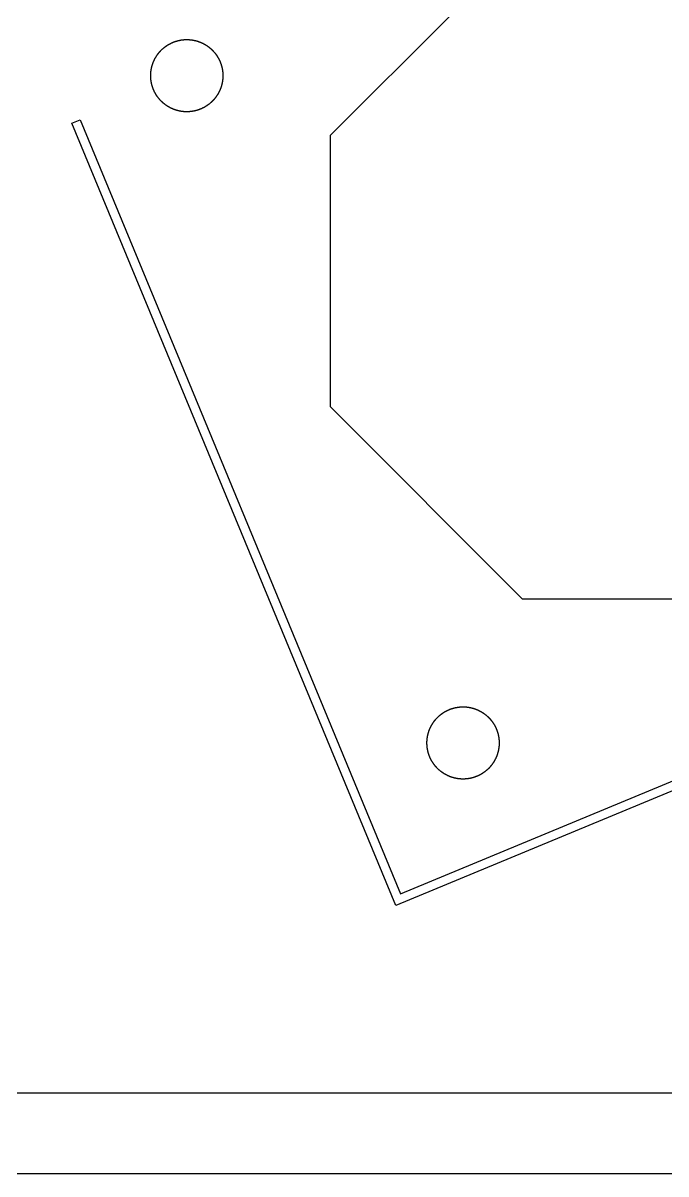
# Model space of a CAD drawing. Extents: x -13500 to 13500, y -13500 to 13500.
# Drawn here: x 0 to 3563, y -13500 to -7126 of the extents above; entities that cross this region are included whole.
import ezdxf

# ---------------------------------------------------------------- set-up
doc = ezdxf.new("R2010")
doc.units = 13
doc.header["$MEASUREMENT"] = 0
doc.layers.add('L0D0', color=1, linetype='Continuous')

msp = doc.modelspace()

# ---------------------------------------------------------------- linework, layer by layer
at = {"layer": 'L0D0'}
for points in [[(-13500, -13500), (-13500, -13050), (-13050, -13050), (13050, -13050), (13050, 13050), (-13050, 13050), (-13050, -13050), (-13500, -13050), (-13500, 13500), (13500, 13500), (13500, -13500)], [(2065.412, -12013.04), (271.009, -7680.969), (317.203, -7661.835), (2092.471, -11947.712), (6968.708, -9927.909), (5193.439, -5642.031), (5239.633, -5622.897), (7034.036, -9954.968)], [(907.883, -7617.3), (906.6, -7617.297), (905.318, -7617.287), (904.036, -7617.269), (902.754, -7617.242), (901.472, -7617.207), (900.191, -7617.164), (898.909, -7617.113), (897.628, -7617.053), (896.348, -7616.985), (895.068, -7616.909), (893.788, -7616.825), (892.509, -7616.733), (891.231, -7616.632), (889.954, -7616.523), (888.677, -7616.406), (887.4, -7616.281), (886.125, -7616.148), (884.851, -7616.006), (883.577, -7615.856), (882.305, -7615.699), (881.033, -7615.533), (879.763, -7615.358), (878.493, -7615.176), (877.225, -7614.986), (875.959, -7614.787), (874.693, -7614.58), (873.429, -7614.366), (872.166, -7614.143), (870.905, -7613.912), (869.645, -7613.673), (868.387, -7613.426), (867.13, -7613.17), (865.875, -7612.907), (864.622, -7612.636), (863.37, -7612.356), (862.121, -7612.069), (860.873, -7611.774), (859.627, -7611.47), (858.383, -7611.159), (857.141, -7610.84), (855.901, -7610.513), (854.664, -7610.177), (853.428, -7609.834), (852.195, -7609.483), (850.964, -7609.124), (849.735, -7608.758), (848.509, -7608.383), (847.285, -7608), (846.064, -7607.61), (844.845, -7607.212), (843.628, -7606.806), (842.415, -7606.392), (841.204, -7605.97), (839.995, -7605.541), (838.79, -7605.104), (837.587, -7604.659), (836.388, -7604.207), (835.191, -7603.747), (833.997, -7603.279), (832.806, -7602.803), (831.618, -7602.32), (830.433, -7601.829), (829.252, -7601.331), (828.074, -7600.825), (826.899, -7600.312), (825.727, -7599.791), (824.559, -7599.263), (823.394, -7598.727), (822.232, -7598.183), (821.074, -7597.632), (819.92, -7597.074), (818.769, -7596.509), (817.622, -7595.936), (816.478, -7595.355), (815.339, -7594.768), (814.203, -7594.173), (813.071, -7593.571), (811.943, -7592.961), (810.818, -7592.344), (809.698, -7591.721), (808.582, -7591.09), (807.47, -7590.451), (806.361, -7589.806), (805.258, -7589.154), (804.158, -7588.494), (803.062, -7587.828), (801.971, -7587.154), (800.884, -7586.474), (799.802, -7585.786), (798.724, -7585.092), (797.65, -7584.391), (796.581, -7583.683), (795.517, -7582.968), (794.457, -7582.246), (793.402, -7581.517), (792.351, -7580.782), (791.306, -7580.04), (790.265, -7579.291), (789.228, -7578.536), (788.197, -7577.774), (787.171, -7577.005), (786.149, -7576.23), (785.133, -7575.449), (784.121, -7574.66), (783.115, -7573.866), (782.114, -7573.065), (781.118, -7572.257), (780.127, -7571.443), (779.141, -7570.623), (778.161, -7569.797), (777.186, -7568.964), (776.216, -7568.125), (775.252, -7567.28), (774.293, -7566.428), (773.339, -7565.571), (772.392, -7564.707), (771.449, -7563.837), (770.513, -7562.962), (769.581, -7562.08), (768.656, -7561.193), (767.736, -7560.299), (766.822, -7559.4), (765.914, -7558.494), (765.012, -7557.583), (764.115, -7556.666), (763.225, -7555.744), (762.34, -7554.816), (761.461, -7553.882), (760.589, -7552.942), (759.722, -7551.997), (758.862, -7551.046), (758.007, -7550.09), (757.159, -7549.129), (756.317, -7548.162), (755.481, -7547.189), (754.651, -7546.212), (753.828, -7545.229), (753.011, -7544.24), (752.2, -7543.247), (751.396, -7542.248), (750.598, -7541.244), (749.807, -7540.236), (749.022, -7539.222), (748.243, -7538.203), (747.471, -7537.179), (746.706, -7536.15), (745.947, -7535.116), (745.195, -7534.077), (744.45, -7533.034), (743.711, -7531.986), (742.979, -7530.933), (742.254, -7529.876), (741.536, -7528.813), (740.824, -7527.747), (740.12, -7526.675), (739.422, -7525.6), (738.731, -7524.519), (738.047, -7523.435), (737.37, -7522.346), (736.7, -7521.252), (736.037, -7520.155), (735.381, -7519.053), (734.732, -7517.947), (734.09, -7516.837), (733.456, -7515.723), (732.828, -7514.604), (732.208, -7513.482), (731.595, -7512.356), (730.989, -7511.226), (730.391, -7510.092), (729.799, -7508.954), (729.215, -7507.812), (728.639, -7506.667), (728.07, -7505.518), (727.508, -7504.365), (726.953, -7503.209), (726.406, -7502.049), (725.866, -7500.886), (725.334, -7499.72), (724.81, -7498.549), (724.292, -7497.376), (723.783, -7496.199), (723.281, -7495.02), (722.786, -7493.836), (722.299, -7492.65), (721.82, -7491.461), (721.348, -7490.269), (720.884, -7489.073), (720.428, -7487.875), (719.979, -7486.674), (719.538, -7485.469), (719.105, -7484.263), (718.68, -7483.053), (718.262, -7481.841), (717.852, -7480.626), (717.45, -7479.408), (717.056, -7478.188), (716.669, -7476.965), (716.291, -7475.74), (715.92, -7474.513), (715.557, -7473.283), (715.202, -7472.051), (714.855, -7470.816), (714.516, -7469.58), (714.185, -7468.341), (713.861, -7467.1), (713.546, -7465.857), (713.239, -7464.612), (712.939, -7463.365), (712.648, -7462.116), (712.365, -7460.866), (712.089, -7459.613), (711.822, -7458.359), (711.563, -7457.104), (711.312, -7455.846), (711.069, -7454.587), (710.834, -7453.327), (710.607, -7452.065), (710.388, -7450.801), (710.177, -7449.536), (709.975, -7448.27), (709.78, -7447.003), (709.594, -7445.734), (709.415, -7444.464), (709.245, -7443.193), (709.083, -7441.921), (708.93, -7440.648), (708.784, -7439.374), (708.647, -7438.099), (708.517, -7436.823), (708.396, -7435.547), (708.283, -7434.27), (708.179, -7432.992), (708.082, -7431.713), (707.994, -7430.434), (707.914, -7429.154), (707.842, -7427.874), (707.778, -7426.593), (707.723, -7425.312), (707.675, -7424.031), (707.636, -7422.749), (707.605, -7421.467), (707.583, -7420.185), (707.568, -7418.903), (707.562, -7417.62), (707.564, -7416.338), (707.575, -7415.056), (707.593, -7413.774), (707.62, -7412.492), (707.655, -7411.21), (707.698, -7409.928), (707.749, -7408.647), (707.809, -7407.366), (707.877, -7406.086), (707.953, -7404.806), (708.037, -7403.526), (708.129, -7402.247), (708.23, -7400.969), (708.339, -7399.691), (708.456, -7398.414), (708.581, -7397.138), (708.714, -7395.863), (708.856, -7394.588), (709.005, -7393.315), (709.163, -7392.042), (709.329, -7390.771), (709.504, -7389.5), (709.686, -7388.231), (709.876, -7386.963), (710.075, -7385.696), (710.281, -7384.431), (710.496, -7383.167), (710.719, -7381.904), (710.95, -7380.643), (711.189, -7379.383), (711.436, -7378.125), (711.692, -7376.868), (711.955, -7375.613), (712.226, -7374.36), (712.505, -7373.108), (712.793, -7371.859), (713.088, -7370.611), (713.391, -7369.365), (713.703, -7368.121), (714.022, -7366.879), (714.349, -7365.639), (714.684, -7364.402), (715.028, -7363.166), (715.379, -7361.933), (715.738, -7360.702), (716.104, -7359.473), (716.479, -7358.247), (716.862, -7357.023), (717.252, -7355.801), (717.65, -7354.582), (718.056, -7353.366), (718.47, -7352.152), (718.892, -7350.941), (719.321, -7349.733), (719.758, -7348.528), (720.203, -7347.325), (720.655, -7346.125), (721.115, -7344.928), (721.583, -7343.735), (722.059, -7342.544), (722.542, -7341.356), (723.032, -7340.171), (723.531, -7338.99), (724.037, -7337.811), (724.55, -7336.636), (725.071, -7335.465), (725.599, -7334.296), (726.135, -7333.131), (726.679, -7331.97), (727.229, -7330.812), (727.788, -7329.658), (728.353, -7328.507), (728.926, -7327.36), (729.507, -7326.216), (730.094, -7325.076), (730.689, -7323.941), (731.291, -7322.808), (731.901, -7321.68), (732.517, -7320.556), (733.141, -7319.436), (733.772, -7318.319), (734.41, -7317.207), (735.056, -7316.099), (735.708, -7314.995), (736.368, -7313.896), (737.034, -7312.8), (737.708, -7311.709), (738.388, -7310.622), (739.075, -7309.54), (739.77, -7308.462), (740.471, -7307.388), (741.179, -7306.319), (741.894, -7305.255), (742.616, -7304.195), (743.344, -7303.14), (744.08, -7302.089), (744.822, -7301.043), (745.57, -7300.002), (746.326, -7298.966), (747.088, -7297.935), (747.856, -7296.908), (748.632, -7295.887), (749.413, -7294.87), (750.201, -7293.859), (750.996, -7292.853), (751.797, -7291.851), (752.605, -7290.855), (753.419, -7289.864), (754.239, -7288.879), (755.065, -7287.898), (755.898, -7286.923), (756.737, -7285.954), (757.582, -7284.989), (758.434, -7284.03), (759.291, -7283.077), (760.155, -7282.129), (761.024, -7281.187), (761.9, -7280.25), (762.782, -7279.319), (763.669, -7278.394), (764.563, -7277.474), (765.462, -7276.56), (766.368, -7275.652), (767.279, -7274.75), (768.195, -7273.853), (769.118, -7272.963), (770.046, -7272.078), (770.98, -7271.199), (771.92, -7270.327), (772.865, -7269.46), (773.815, -7268.599), (774.772, -7267.745), (775.733, -7266.897), (776.7, -7266.055), (777.672, -7265.219), (778.65, -7264.389), (779.633, -7263.566), (780.621, -7262.749), (781.615, -7261.938), (782.614, -7261.134), (783.617, -7260.336), (784.626, -7259.544), (785.64, -7258.759), (786.659, -7257.981), (787.683, -7257.209), (788.712, -7256.444), (789.746, -7255.685), (790.784, -7254.933), (791.828, -7254.188), (792.876, -7253.449), (793.929, -7252.717), (794.986, -7251.992), (796.049, -7251.274), (797.115, -7250.562), (798.187, -7249.857), (799.262, -7249.159), (800.343, -7248.469), (801.427, -7247.785), (802.516, -7247.108), (803.61, -7246.438), (804.707, -7245.775), (805.809, -7245.119), (806.915, -7244.47), (808.025, -7243.828), (809.139, -7243.194), (810.258, -7242.566), (811.38, -7241.946), (812.506, -7241.333), (813.636, -7240.727), (814.77, -7240.128), (815.908, -7239.537), (817.05, -7238.953), (818.195, -7238.377), (819.344, -7237.807), (820.497, -7237.245), (821.653, -7236.691), (822.813, -7236.144), (823.976, -7235.604), (825.142, -7235.072), (826.312, -7234.547), (827.486, -7234.03), (828.662, -7233.52), (829.842, -7233.018), (831.025, -7232.524), (832.212, -7232.037), (833.401, -7231.558), (834.593, -7231.086), (835.789, -7230.622), (836.987, -7230.166), (838.188, -7229.717), (839.392, -7229.276), (840.599, -7228.843), (841.809, -7228.417), (843.021, -7228), (844.236, -7227.59), (845.454, -7227.188), (846.674, -7226.794), (847.897, -7226.407), (849.122, -7226.028), (850.349, -7225.658), (851.579, -7225.295), (852.811, -7224.94), (854.046, -7224.593), (855.282, -7224.254), (856.521, -7223.922), (857.762, -7223.599), (859.005, -7223.284), (860.25, -7222.976), (861.497, -7222.677), (862.745, -7222.386), (863.996, -7222.102), (865.248, -7221.827), (866.502, -7221.56), (867.758, -7221.301), (869.016, -7221.05), (870.275, -7220.806), (871.535, -7220.571), (872.797, -7220.344), (874.061, -7220.126), (875.326, -7219.915), (876.592, -7219.712), (877.859, -7219.518), (879.128, -7219.331), (880.398, -7219.153), (881.669, -7218.983), (882.941, -7218.821), (884.214, -7218.667), (885.488, -7218.522), (886.763, -7218.384), (888.038, -7218.255), (889.315, -7218.134), (890.592, -7218.021), (891.87, -7217.916), (893.149, -7217.82), (894.428, -7217.732), (895.708, -7217.651), (896.988, -7217.58), (898.269, -7217.516), (899.55, -7217.46), (900.831, -7217.413), (902.113, -7217.374), (903.395, -7217.343), (904.677, -7217.321), (905.959, -7217.306), (907.241, -7217.3), (908.524, -7217.302), (909.806, -7217.312), (911.088, -7217.331), (912.37, -7217.358), (913.652, -7217.393), (914.934, -7217.436), (916.215, -7217.487), (917.496, -7217.547), (918.776, -7217.614), (920.056, -7217.69), (921.336, -7217.775), (922.615, -7217.867), (923.893, -7217.968), (925.171, -7218.076), (926.448, -7218.193), (927.724, -7218.319), (928.999, -7218.452), (930.273, -7218.594), (931.547, -7218.743), (932.82, -7218.901), (934.091, -7219.067), (935.361, -7219.241), (936.631, -7219.424), (937.899, -7219.614), (939.166, -7219.813), (940.431, -7220.019), (941.695, -7220.234), (942.958, -7220.457), (944.219, -7220.688), (945.479, -7220.927), (946.737, -7221.174), (947.994, -7221.429), (949.249, -7221.693), (950.502, -7221.964), (951.754, -7222.243), (953.003, -7222.53), (954.251, -7222.826), (955.497, -7223.129), (956.741, -7223.44), (957.983, -7223.76), (959.223, -7224.087), (960.46, -7224.422), (961.696, -7224.765), (962.929, -7225.116), (964.16, -7225.475), (965.389, -7225.842), (966.615, -7226.217), (967.839, -7226.599), (969.061, -7226.99), (970.279, -7227.388), (971.496, -7227.794), (972.709, -7228.208), (973.92, -7228.629), (975.129, -7229.059), (976.334, -7229.496), (977.537, -7229.94), (978.737, -7230.393), (979.933, -7230.853), (981.127, -7231.321), (982.318, -7231.796), (983.506, -7232.279), (984.691, -7232.77), (985.872, -7233.268), (987.05, -7233.774), (988.226, -7234.288), (989.397, -7234.809), (990.566, -7235.337), (991.73, -7235.873), (992.892, -7236.416), (994.05, -7236.967), (995.204, -7237.525), (996.355, -7238.091), (997.502, -7238.664), (998.646, -7239.244), (999.785, -7239.832), (1000.921, -7240.427), (1002.053, -7241.029), (1003.182, -7241.638), (1004.306, -7242.255), (1005.426, -7242.879), (1006.542, -7243.51), (1007.655, -7244.148), (1008.763, -7244.793), (1009.867, -7245.446), (1010.966, -7246.105), (1012.062, -7246.772), (1013.153, -7247.445), (1014.24, -7248.126), (1015.322, -7248.813), (1016.4, -7249.508), (1017.474, -7250.209), (1018.543, -7250.917), (1019.607, -7251.632), (1020.667, -7252.354), (1021.722, -7253.082), (1022.773, -7253.817), (1023.819, -7254.559), (1024.86, -7255.308), (1025.896, -7256.064), (1026.927, -7256.826), (1027.954, -7257.594), (1028.975, -7258.369), (1029.991, -7259.151), (1031.003, -7259.939), (1032.009, -7260.734), (1033.01, -7261.535), (1034.007, -7262.342), (1034.997, -7263.156), (1035.983, -7263.976), (1036.963, -7264.803), (1037.939, -7265.636), (1038.908, -7266.475), (1039.873, -7267.32), (1040.831, -7268.171), (1041.785, -7269.029), (1042.733, -7269.892), (1043.675, -7270.762), (1044.612, -7271.638), (1045.543, -7272.519), (1046.468, -7273.407), (1047.388, -7274.301), (1048.302, -7275.2), (1049.21, -7276.105), (1050.112, -7277.016), (1051.009, -7277.933), (1051.899, -7278.856), (1052.784, -7279.784), (1053.663, -7280.718), (1054.535, -7281.657), (1055.402, -7282.602), (1056.263, -7283.553), (1057.117, -7284.509), (1057.965, -7285.471), (1058.807, -7286.438), (1059.643, -7287.41), (1060.473, -7288.388), (1061.296, -7289.371), (1062.113, -7290.359), (1062.924, -7291.353), (1063.728, -7292.351), (1064.526, -7293.355), (1065.318, -7294.364), (1066.103, -7295.378), (1066.881, -7296.397), (1067.653, -7297.421), (1068.418, -7298.45), (1069.177, -7299.484), (1069.929, -7300.522), (1070.674, -7301.566), (1071.413, -7302.614), (1072.145, -7303.667), (1072.87, -7304.724), (1073.588, -7305.786), (1074.3, -7306.853), (1075.005, -7307.924), (1075.702, -7309), (1076.393, -7310.08), (1077.077, -7311.165), (1077.754, -7312.254), (1078.424, -7313.347), (1079.087, -7314.445), (1079.743, -7315.547), (1080.392, -7316.653), (1081.034, -7317.763), (1081.668, -7318.877), (1082.296, -7319.995), (1082.916, -7321.118), (1083.529, -7322.244), (1084.135, -7323.374), (1084.733, -7324.508), (1085.325, -7325.646), (1085.909, -7326.787), (1086.485, -7327.933), (1087.055, -7329.082), (1087.617, -7330.234), (1088.171, -7331.391), (1088.718, -7332.55), (1089.258, -7333.713), (1089.79, -7334.88), (1090.315, -7336.05), (1090.832, -7337.223), (1091.341, -7338.4), (1091.843, -7339.58), (1092.338, -7340.763), (1092.825, -7341.949), (1093.304, -7343.139), (1093.776, -7344.331), (1094.24, -7345.526), (1094.696, -7346.725), (1095.145, -7347.926), (1095.586, -7349.13), (1096.019, -7350.337), (1096.444, -7351.547), (1096.862, -7352.759), (1097.272, -7353.974), (1097.674, -7355.192), (1098.068, -7356.412), (1098.455, -7357.634), (1098.833, -7358.86), (1099.204, -7360.087), (1099.567, -7361.317), (1099.922, -7362.549), (1100.269, -7363.783), (1100.608, -7365.02), (1100.939, -7366.259), (1101.263, -7367.5), (1101.578, -7368.743), (1101.885, -7369.988), (1102.185, -7371.234), (1102.476, -7372.483), (1102.759, -7373.734), (1103.035, -7374.986), (1103.302, -7376.24), (1103.561, -7377.496), (1103.812, -7378.753), (1104.055, -7380.012), (1104.29, -7381.273), (1104.517, -7382.535), (1104.736, -7383.799), (1104.947, -7385.063), (1105.15, -7386.33), (1105.344, -7387.597), (1105.531, -7388.866), (1105.709, -7390.136), (1105.879, -7391.406), (1106.041, -7392.678), (1106.195, -7393.952), (1106.34, -7395.225), (1106.478, -7396.5), (1106.607, -7397.776), (1106.728, -7399.053), (1106.841, -7400.33), (1106.946, -7401.608), (1107.042, -7402.887), (1107.13, -7404.166), (1107.21, -7405.446), (1107.282, -7406.726), (1107.346, -7408.007), (1107.402, -7409.288), (1107.449, -7410.569), (1107.488, -7411.851), (1107.519, -7413.133), (1107.541, -7414.415), (1107.556, -7415.697), (1107.562, -7416.979), (1107.56, -7418.262), (1107.549, -7419.544), (1107.531, -7420.826), (1107.504, -7422.108), (1107.469, -7423.39), (1107.426, -7424.671), (1107.375, -7425.953), (1107.315, -7427.233), (1107.247, -7428.514), (1107.171, -7429.794), (1107.087, -7431.073), (1106.995, -7432.352), (1106.894, -7433.631), (1106.785, -7434.908), (1106.668, -7436.185), (1106.543, -7437.461), (1106.41, -7438.737), (1106.268, -7440.011), (1106.119, -7441.285), (1105.961, -7442.557), (1105.795, -7443.829), (1105.621, -7445.099), (1105.438, -7446.368), (1105.248, -7447.636), (1105.049, -7448.903), (1104.843, -7450.169), (1104.628, -7451.433), (1104.405, -7452.696), (1104.174, -7453.957), (1103.935, -7455.217), (1103.688, -7456.475), (1103.433, -7457.732), (1103.169, -7458.987), (1102.898, -7460.24), (1102.619, -7461.491), (1102.331, -7462.741), (1102.036, -7463.989), (1101.733, -7465.235), (1101.421, -7466.479), (1101.102, -7467.721), (1100.775, -7468.96), (1100.44, -7470.198), (1100.097, -7471.434), (1099.746, -7472.667), (1099.387, -7473.898), (1099.02, -7475.127), (1098.645, -7476.353), (1098.263, -7477.577), (1097.872, -7478.798), (1097.474, -7480.017), (1097.068, -7481.233), (1096.654, -7482.447), (1096.233, -7483.658), (1095.803, -7484.866), (1095.366, -7486.072), (1094.921, -7487.275), (1094.469, -7488.474), (1094.009, -7489.671), (1093.541, -7490.865), (1093.065, -7492.056), (1092.582, -7493.244), (1092.092, -7494.428), (1091.593, -7495.61), (1091.088, -7496.788), (1090.574, -7497.963), (1090.053, -7499.135), (1089.525, -7500.303), (1088.989, -7501.468), (1088.446, -7502.63), (1087.895, -7503.788), (1087.336, -7504.942), (1086.771, -7506.093), (1086.198, -7507.24), (1085.618, -7508.383), (1085.03, -7509.523), (1084.435, -7510.659), (1083.833, -7511.791), (1083.223, -7512.919), (1082.607, -7514.044), (1081.983, -7515.164), (1081.352, -7516.28), (1080.714, -7517.392), (1080.068, -7518.5), (1079.416, -7519.604), (1078.757, -7520.704), (1078.09, -7521.8), (1077.417, -7522.891), (1076.736, -7523.978), (1076.049, -7525.06), (1075.354, -7526.138), (1074.653, -7527.212), (1073.945, -7528.281), (1073.23, -7529.345), (1072.508, -7530.405), (1071.78, -7531.46), (1071.044, -7532.511), (1070.302, -7533.556), (1069.554, -7534.597), (1068.798, -7535.634), (1068.036, -7536.665), (1067.268, -7537.691), (1066.493, -7538.713), (1065.711, -7539.729), (1064.923, -7540.741), (1064.128, -7541.747), (1063.327, -7542.748), (1062.519, -7543.744), (1061.706, -7544.735), (1060.885, -7545.721), (1060.059, -7546.701), (1059.226, -7547.676), (1058.387, -7548.646), (1057.542, -7549.61), (1056.691, -7550.569), (1055.833, -7551.522), (1054.969, -7552.47), (1054.1, -7553.413), (1053.224, -7554.349), (1052.342, -7555.28), (1051.455, -7556.206), (1050.561, -7557.126), (1049.662, -7558.039), (1048.757, -7558.948), (1047.846, -7559.85), (1046.929, -7560.746), (1046.006, -7561.637), (1045.078, -7562.522), (1044.144, -7563.4), (1043.204, -7564.273), (1042.259, -7565.14), (1041.309, -7566), (1040.353, -7566.855), (1039.391, -7567.703), (1038.424, -7568.545), (1037.452, -7569.381), (1036.474, -7570.211), (1035.491, -7571.034), (1034.503, -7571.851), (1033.509, -7572.662), (1032.511, -7573.466), (1031.507, -7574.264), (1030.498, -7575.055), (1029.484, -7575.84), (1028.465, -7576.619), (1027.441, -7577.391), (1026.412, -7578.156), (1025.378, -7578.915), (1024.34, -7579.667), (1023.296, -7580.412), (1022.248, -7581.151), (1021.195, -7581.883), (1020.138, -7582.608), (1019.076, -7583.326), (1018.009, -7584.038), (1016.938, -7584.742), (1015.862, -7585.44), (1014.782, -7586.131), (1013.697, -7586.815), (1012.608, -7587.492), (1011.515, -7588.162), (1010.417, -7588.825), (1009.315, -7589.481), (1008.209, -7590.13), (1007.099, -7590.771), (1005.985, -7591.406), (1004.866, -7592.033), (1003.744, -7592.654), (1002.618, -7593.267), (1001.488, -7593.873), (1000.354, -7594.471), (999.216, -7595.062), (998.074, -7595.646), (996.929, -7596.223), (995.78, -7596.792), (994.628, -7597.354), (993.471, -7597.909), (992.312, -7598.456), (991.148, -7598.995), (989.982, -7599.528), (988.812, -7600.052), (987.638, -7600.569), (986.462, -7601.079), (985.282, -7601.581), (984.099, -7602.076), (982.913, -7602.563), (981.723, -7603.042), (980.531, -7603.514), (979.335, -7603.978), (978.137, -7604.434), (976.936, -7604.883), (975.732, -7605.323), (974.525, -7605.757), (973.315, -7606.182), (972.103, -7606.6), (970.888, -7607.01), (969.67, -7607.412), (968.45, -7607.806), (967.227, -7608.193), (966.002, -7608.571), (964.775, -7608.942), (963.545, -7609.305), (962.313, -7609.66), (961.078, -7610.007), (959.842, -7610.346), (958.603, -7610.677), (957.362, -7611), (956.119, -7611.316), (954.874, -7611.623), (953.627, -7611.922), (952.379, -7612.214), (951.128, -7612.497), (949.876, -7612.772), (948.622, -7613.04), (947.366, -7613.299), (946.108, -7613.55), (944.849, -7613.793), (943.589, -7614.028), (942.327, -7614.255), (941.063, -7614.474), (939.798, -7614.685), (938.532, -7614.887), (937.265, -7615.082), (935.996, -7615.268), (934.726, -7615.446), (933.455, -7615.617), (932.183, -7615.778), (930.91, -7615.932), (929.636, -7616.078), (928.361, -7616.215), (927.086, -7616.345), (925.809, -7616.466), (924.532, -7616.579), (923.254, -7616.683), (921.975, -7616.78), (920.696, -7616.868), (919.416, -7616.948), (918.136, -7617.02), (916.855, -7617.084), (915.574, -7617.139), (914.293, -7617.187), (913.011, -7617.226), (911.729, -7617.256), (910.447, -7617.279), (909.165, -7617.293)], [(2438.616, -11312.818), (2437.334, -11312.816), (2436.052, -11312.805), (2434.77, -11312.787), (2433.488, -11312.76), (2432.206, -11312.725), (2430.924, -11312.682), (2429.643, -11312.631), (2428.362, -11312.571), (2427.082, -11312.503), (2425.802, -11312.427), (2424.522, -11312.343), (2423.243, -11312.251), (2421.965, -11312.15), (2420.687, -11312.041), (2419.41, -11311.924), (2418.134, -11311.799), (2416.859, -11311.666), (2415.584, -11311.524), (2414.311, -11311.375), (2413.038, -11311.217), (2411.767, -11311.051), (2410.496, -11310.876), (2409.227, -11310.694), (2407.959, -11310.504), (2406.692, -11310.305), (2405.427, -11310.099), (2404.163, -11309.884), (2402.9, -11309.661), (2401.639, -11309.43), (2400.379, -11309.191), (2399.121, -11308.944), (2397.864, -11308.688), (2396.609, -11308.425), (2395.356, -11308.154), (2394.104, -11307.875), (2392.855, -11307.587), (2391.607, -11307.292), (2390.361, -11306.989), (2389.117, -11306.677), (2387.875, -11306.358), (2386.635, -11306.031), (2385.398, -11305.696), (2384.162, -11305.352), (2382.929, -11305.001), (2381.698, -11304.642), (2380.469, -11304.276), (2379.243, -11303.901), (2378.019, -11303.518), (2376.797, -11303.128), (2375.578, -11302.73), (2374.362, -11302.324), (2373.148, -11301.91), (2371.937, -11301.488), (2370.729, -11301.059), (2369.524, -11300.622), (2368.321, -11300.177), (2367.121, -11299.725), (2365.924, -11299.265), (2364.731, -11298.797), (2363.54, -11298.321), (2362.352, -11297.838), (2361.167, -11297.348), (2359.986, -11296.849), (2358.807, -11296.343), (2357.632, -11295.83), (2356.461, -11295.309), (2355.292, -11294.781), (2354.127, -11294.245), (2352.966, -11293.701), (2351.808, -11293.151), (2350.654, -11292.592), (2349.503, -11292.027), (2348.356, -11291.454), (2347.212, -11290.873), (2346.072, -11290.286), (2344.937, -11289.691), (2343.804, -11289.089), (2342.676, -11288.479), (2341.552, -11287.863), (2340.432, -11287.239), (2339.315, -11286.608), (2338.203, -11285.97), (2337.095, -11285.324), (2335.991, -11284.672), (2334.892, -11284.012), (2333.796, -11283.346), (2332.705, -11282.672), (2331.618, -11281.992), (2330.536, -11281.305), (2329.458, -11280.61), (2328.384, -11279.909), (2327.315, -11279.201), (2326.251, -11278.486), (2325.191, -11277.764), (2324.136, -11277.036), (2323.085, -11276.3), (2322.039, -11275.558), (2320.998, -11274.81), (2319.962, -11274.054), (2318.931, -11273.292), (2317.904, -11272.524), (2316.883, -11271.748), (2315.866, -11270.967), (2314.855, -11270.179), (2313.849, -11269.384), (2312.847, -11268.583), (2311.851, -11267.775), (2310.86, -11266.961), (2309.875, -11266.141), (2308.894, -11265.315), (2307.919, -11264.482), (2306.95, -11263.643), (2305.985, -11262.798), (2305.026, -11261.946), (2304.073, -11261.089), (2303.125, -11260.225), (2302.183, -11259.356), (2301.246, -11258.48), (2300.315, -11257.598), (2299.39, -11256.711), (2298.47, -11255.817), (2297.556, -11254.918), (2296.648, -11254.012), (2295.746, -11253.101), (2294.849, -11252.185), (2293.959, -11251.262), (2293.074, -11250.334), (2292.195, -11249.4), (2291.323, -11248.46), (2290.456, -11247.515), (2289.595, -11246.565), (2288.741, -11245.608), (2287.893, -11244.647), (2287.051, -11243.68), (2286.215, -11242.708), (2285.385, -11241.73), (2284.562, -11240.747), (2283.745, -11239.759), (2282.934, -11238.765), (2282.13, -11237.766), (2281.332, -11236.763), (2280.54, -11235.754), (2279.755, -11234.74), (2278.977, -11233.721), (2278.205, -11232.697), (2277.44, -11231.668), (2276.681, -11230.634), (2275.929, -11229.596), (2275.184, -11228.552), (2274.445, -11227.504), (2273.713, -11226.451), (2272.988, -11225.394), (2272.27, -11224.331), (2271.558, -11223.265), (2270.853, -11222.193), (2270.155, -11221.118), (2269.465, -11220.037), (2268.781, -11218.953), (2268.104, -11217.864), (2267.434, -11216.77), (2266.771, -11215.673), (2266.115, -11214.571), (2265.466, -11213.465), (2264.824, -11212.355), (2264.19, -11211.241), (2263.562, -11210.122), (2262.942, -11209), (2262.329, -11207.874), (2261.723, -11206.744), (2261.124, -11205.61), (2260.533, -11204.472), (2259.949, -11203.33), (2259.373, -11202.185), (2258.803, -11201.036), (2258.241, -11199.883), (2257.687, -11198.727), (2257.14, -11197.567), (2256.6, -11196.404), (2256.068, -11195.238), (2255.543, -11194.068), (2255.026, -11192.894), (2254.516, -11191.718), (2254.014, -11190.538), (2253.52, -11189.355), (2253.033, -11188.168), (2252.554, -11186.979), (2252.082, -11185.787), (2251.618, -11184.591), (2251.162, -11183.393), (2250.713, -11182.192), (2250.272, -11180.988), (2249.839, -11179.781), (2249.413, -11178.571), (2248.996, -11177.359), (2248.586, -11176.144), (2248.184, -11174.926), (2247.79, -11173.706), (2247.403, -11172.483), (2247.024, -11171.258), (2246.654, -11170.031), (2246.291, -11168.801), (2245.936, -11167.569), (2245.589, -11166.334), (2245.25, -11165.098), (2244.918, -11163.859), (2244.595, -11162.618), (2244.28, -11161.375), (2243.972, -11160.13), (2243.673, -11158.883), (2243.382, -11157.635), (2243.098, -11156.384), (2242.823, -11155.132), (2242.556, -11153.878), (2242.297, -11152.622), (2242.046, -11151.364), (2241.802, -11150.105), (2241.567, -11148.845), (2241.34, -11147.583), (2241.122, -11146.319), (2240.911, -11145.054), (2240.708, -11143.788), (2240.514, -11142.521), (2240.327, -11141.252), (2240.149, -11139.982), (2239.979, -11138.711), (2239.817, -11137.439), (2239.663, -11136.166), (2239.518, -11134.892), (2239.38, -11133.617), (2239.251, -11132.342), (2239.13, -11131.065), (2239.017, -11129.788), (2238.912, -11128.51), (2238.816, -11127.231), (2238.728, -11125.952), (2238.647, -11124.672), (2238.576, -11123.392), (2238.512, -11122.111), (2238.456, -11120.83), (2238.409, -11119.549), (2238.37, -11118.267), (2238.339, -11116.985), (2238.317, -11115.703), (2238.302, -11114.421), (2238.296, -11113.139), (2238.298, -11111.856), (2238.308, -11110.574), (2238.327, -11109.292), (2238.354, -11108.01), (2238.389, -11106.728), (2238.432, -11105.446), (2238.483, -11104.165), (2238.543, -11102.884), (2238.61, -11101.604), (2238.686, -11100.324), (2238.771, -11099.044), (2238.863, -11097.765), (2238.964, -11096.487), (2239.072, -11095.209), (2239.189, -11093.932), (2239.315, -11092.656), (2239.448, -11091.381), (2239.59, -11090.107), (2239.739, -11088.833), (2239.897, -11087.56), (2240.063, -11086.289), (2240.237, -11085.019), (2240.42, -11083.749), (2240.61, -11082.481), (2240.809, -11081.214), (2241.015, -11079.949), (2241.23, -11078.685), (2241.453, -11077.422), (2241.684, -11076.161), (2241.923, -11074.901), (2242.17, -11073.643), (2242.425, -11072.386), (2242.689, -11071.131), (2242.96, -11069.878), (2243.239, -11068.626), (2243.526, -11067.377), (2243.822, -11066.129), (2244.125, -11064.883), (2244.436, -11063.639), (2244.756, -11062.397), (2245.083, -11061.157), (2245.418, -11059.92), (2245.761, -11058.684), (2246.112, -11057.451), (2246.471, -11056.22), (2246.838, -11054.991), (2247.213, -11053.765), (2247.595, -11052.541), (2247.986, -11051.319), (2248.384, -11050.101), (2248.79, -11048.884), (2249.204, -11047.671), (2249.625, -11046.46), (2250.055, -11045.251), (2250.492, -11044.046), (2250.936, -11042.843), (2251.389, -11041.643), (2251.849, -11040.447), (2252.317, -11039.253), (2252.792, -11038.062), (2253.275, -11036.874), (2253.766, -11035.689), (2254.264, -11034.508), (2254.77, -11033.33), (2255.284, -11032.154), (2255.805, -11030.983), (2256.333, -11029.814), (2256.869, -11028.65), (2257.412, -11027.488), (2257.963, -11026.33), (2258.521, -11025.176), (2259.087, -11024.025), (2259.66, -11022.878), (2260.24, -11021.734), (2260.828, -11020.595), (2261.423, -11019.459), (2262.025, -11018.327), (2262.634, -11017.198), (2263.251, -11016.074), (2263.875, -11014.954), (2264.506, -11013.838), (2265.144, -11012.725), (2265.789, -11011.617), (2266.442, -11010.513), (2267.101, -11009.414), (2267.768, -11008.318), (2268.441, -11007.227), (2269.122, -11006.14), (2269.809, -11005.058), (2270.504, -11003.98), (2271.205, -11002.906), (2271.913, -11001.837), (2272.628, -11000.773), (2273.35, -10999.713), (2274.078, -10998.658), (2274.813, -10997.607), (2275.555, -10996.561), (2276.304, -10995.52), (2277.06, -10994.484), (2277.822, -10993.453), (2278.59, -10992.426), (2279.365, -10991.405), (2280.147, -10990.389), (2280.935, -10989.377), (2281.73, -10988.371), (2282.531, -10987.37), (2283.338, -10986.373), (2284.152, -10985.383), (2284.972, -10984.397), (2285.799, -10983.417), (2286.632, -10982.441), (2287.471, -10981.472), (2288.316, -10980.507), (2289.167, -10979.549), (2290.025, -10978.595), (2290.888, -10977.647), (2291.758, -10976.705), (2292.634, -10975.768), (2293.515, -10974.837), (2294.403, -10973.912), (2295.297, -10972.992), (2296.196, -10972.078), (2297.101, -10971.17), (2298.012, -10970.268), (2298.929, -10969.371), (2299.852, -10968.481), (2300.78, -10967.596), (2301.714, -10966.717), (2302.653, -10965.845), (2303.598, -10964.978), (2304.549, -10964.117), (2305.505, -10963.263), (2306.467, -10962.415), (2307.434, -10961.573), (2308.406, -10960.737), (2309.384, -10959.907), (2310.367, -10959.084), (2311.355, -10958.267), (2312.349, -10957.456), (2313.347, -10956.652), (2314.351, -10955.854), (2315.36, -10955.062), (2316.374, -10954.277), (2317.393, -10953.499), (2318.417, -10952.727), (2319.446, -10951.962), (2320.48, -10951.203), (2321.518, -10950.451), (2322.562, -10949.706), (2323.61, -10948.967), (2324.663, -10948.235), (2325.72, -10947.51), (2326.782, -10946.792), (2327.849, -10946.08), (2328.92, -10945.375), (2329.996, -10944.678), (2331.076, -10943.987), (2332.161, -10943.303), (2333.25, -10942.626), (2334.343, -10941.956), (2335.441, -10941.293), (2336.543, -10940.637), (2337.649, -10939.988), (2338.759, -10939.346), (2339.873, -10938.712), (2340.991, -10938.084), (2342.114, -10937.464), (2343.24, -10936.851), (2344.37, -10936.245), (2345.504, -10935.647), (2346.642, -10935.055), (2347.783, -10934.471), (2348.929, -10933.895), (2350.078, -10933.325), (2351.23, -10932.763), (2352.387, -10932.209), (2353.546, -10931.662), (2354.709, -10931.122), (2355.876, -10930.59), (2357.046, -10930.065), (2358.219, -10929.548), (2359.396, -10929.039), (2360.576, -10928.537), (2361.759, -10928.042), (2362.945, -10927.555), (2364.135, -10927.076), (2365.327, -10926.604), (2366.522, -10926.14), (2367.721, -10925.684), (2368.922, -10925.235), (2370.126, -10924.794), (2371.333, -10924.361), (2372.543, -10923.936), (2373.755, -10923.518), (2374.97, -10923.108), (2376.188, -10922.706), (2377.408, -10922.312), (2378.63, -10921.925), (2379.856, -10921.547), (2381.083, -10921.176), (2382.313, -10920.813), (2383.545, -10920.458), (2384.779, -10920.111), (2386.016, -10919.772), (2387.255, -10919.441), (2388.496, -10919.117), (2389.739, -10918.802), (2390.984, -10918.495), (2392.23, -10918.195), (2393.479, -10917.904), (2394.73, -10917.621), (2395.982, -10917.345), (2397.236, -10917.078), (2398.492, -10916.819), (2399.749, -10916.568), (2401.008, -10916.325), (2402.269, -10916.09), (2403.531, -10915.863), (2404.795, -10915.644), (2406.059, -10915.433), (2407.326, -10915.23), (2408.593, -10915.036), (2409.862, -10914.849), (2411.132, -10914.671), (2412.402, -10914.501), (2413.674, -10914.339), (2414.948, -10914.185), (2416.221, -10914.04), (2417.496, -10913.902), (2418.772, -10913.773), (2420.049, -10913.652), (2421.326, -10913.539), (2422.604, -10913.434), (2423.883, -10913.338), (2425.162, -10913.25), (2426.442, -10913.17), (2427.722, -10913.098), (2429.003, -10913.034), (2430.284, -10912.978), (2431.565, -10912.931), (2432.847, -10912.892), (2434.129, -10912.861), (2435.411, -10912.839), (2436.693, -10912.824), (2437.975, -10912.818), (2439.258, -10912.82), (2440.54, -10912.831), (2441.822, -10912.849), (2443.104, -10912.876), (2444.386, -10912.911), (2445.667, -10912.954), (2446.949, -10913.005), (2448.229, -10913.065), (2449.51, -10913.133), (2450.79, -10913.209), (2452.069, -10913.293), (2453.348, -10913.385), (2454.627, -10913.486), (2455.904, -10913.595), (2457.181, -10913.712), (2458.457, -10913.837), (2459.733, -10913.97), (2461.007, -10914.112), (2462.281, -10914.261), (2463.553, -10914.419), (2464.825, -10914.585), (2466.095, -10914.759), (2467.364, -10914.942), (2468.632, -10915.132), (2469.899, -10915.331), (2471.165, -10915.537), (2472.429, -10915.752), (2473.692, -10915.975), (2474.953, -10916.206), (2476.213, -10916.445), (2477.471, -10916.692), (2478.728, -10916.947), (2479.983, -10917.211), (2481.236, -10917.482), (2482.487, -10917.761), (2483.737, -10918.049), (2484.985, -10918.344), (2486.231, -10918.647), (2487.475, -10918.959), (2488.717, -10919.278), (2489.956, -10919.605), (2491.194, -10919.94), (2492.43, -10920.283), (2493.663, -10920.634), (2494.894, -10920.993), (2496.123, -10921.36), (2497.349, -10921.735), (2498.573, -10922.117), (2499.794, -10922.508), (2501.013, -10922.906), (2502.229, -10923.312), (2503.443, -10923.726), (2504.654, -10924.147), (2505.862, -10924.577), (2507.068, -10925.014), (2508.271, -10925.459), (2509.47, -10925.911), (2510.667, -10926.371), (2511.861, -10926.839), (2513.052, -10927.315), (2514.24, -10927.798), (2515.424, -10928.288), (2516.606, -10928.787), (2517.784, -10929.292), (2518.959, -10929.806), (2520.131, -10930.327), (2521.299, -10930.855), (2522.464, -10931.391), (2523.626, -10931.934), (2524.784, -10932.485), (2525.938, -10933.044), (2527.089, -10933.609), (2528.236, -10934.182), (2529.379, -10934.762), (2530.519, -10935.35), (2531.655, -10935.945), (2532.787, -10936.547), (2533.915, -10937.157), (2535.04, -10937.773), (2536.16, -10938.397), (2537.276, -10939.028), (2538.388, -10939.666), (2539.496, -10940.312), (2540.6, -10940.964), (2541.7, -10941.623), (2542.796, -10942.29), (2543.887, -10942.963), (2544.974, -10943.644), (2546.056, -10944.331), (2547.134, -10945.026), (2548.208, -10945.727), (2549.277, -10946.435), (2550.341, -10947.15), (2551.401, -10947.872), (2552.456, -10948.6), (2553.507, -10949.336), (2554.552, -10950.078), (2555.593, -10950.826), (2556.63, -10951.582), (2557.661, -10952.344), (2558.687, -10953.112), (2559.709, -10953.887), (2560.725, -10954.669), (2561.737, -10955.457), (2562.743, -10956.252), (2563.744, -10957.053), (2564.74, -10957.861), (2565.731, -10958.674), (2566.717, -10959.495), (2567.697, -10960.321), (2568.672, -10961.154), (2569.642, -10961.993), (2570.606, -10962.838), (2571.565, -10963.689), (2572.518, -10964.547), (2573.466, -10965.411), (2574.409, -10966.28), (2575.345, -10967.156), (2576.276, -10968.038), (2577.202, -10968.925), (2578.122, -10969.819), (2579.035, -10970.718), (2579.944, -10971.623), (2580.846, -10972.534), (2581.742, -10973.451), (2582.633, -10974.374), (2583.518, -10975.302), (2584.396, -10976.236), (2585.269, -10977.176), (2586.136, -10978.121), (2586.996, -10979.071), (2587.851, -10980.027), (2588.699, -10980.989), (2589.541, -10981.956), (2590.377, -10982.928), (2591.207, -10983.906), (2592.03, -10984.889), (2592.847, -10985.877), (2593.658, -10986.871), (2594.462, -10987.869), (2595.26, -10988.873), (2596.051, -10989.882), (2596.836, -10990.896), (2597.615, -10991.915), (2598.387, -10992.939), (2599.152, -10993.968), (2599.911, -10995.002), (2600.663, -10996.04), (2601.408, -10997.084), (2602.147, -10998.132), (2602.879, -10999.185), (2603.604, -11000.242), (2604.322, -11001.304), (2605.034, -11002.371), (2605.738, -11003.442), (2606.436, -11004.518), (2607.127, -11005.598), (2607.811, -11006.683), (2608.488, -11007.772), (2609.158, -11008.865), (2609.821, -11009.963), (2610.477, -11011.065), (2611.126, -11012.171), (2611.767, -11013.281), (2612.402, -11014.395), (2613.029, -11015.514), (2613.65, -11016.636), (2614.263, -11017.762), (2614.869, -11018.892), (2615.467, -11020.026), (2616.058, -11021.164), (2616.642, -11022.306), (2617.219, -11023.451), (2617.788, -11024.6), (2618.35, -11025.752), (2618.905, -11026.909), (2619.452, -11028.068), (2619.991, -11029.232), (2620.524, -11030.398), (2621.048, -11031.568), (2621.565, -11032.742), (2622.075, -11033.918), (2622.577, -11035.098), (2623.072, -11036.281), (2623.559, -11037.467), (2624.038, -11038.657), (2624.51, -11039.849), (2624.974, -11041.045), (2625.43, -11042.243), (2625.879, -11043.444), (2626.319, -11044.648), (2626.753, -11045.855), (2627.178, -11047.065), (2627.596, -11048.277), (2628.006, -11049.492), (2628.408, -11050.71), (2628.802, -11051.93), (2629.189, -11053.153), (2629.567, -11054.378), (2629.938, -11055.605), (2630.301, -11056.835), (2630.656, -11058.067), (2631.003, -11059.302), (2631.342, -11060.538), (2631.673, -11061.777), (2631.996, -11063.018), (2632.312, -11064.261), (2632.619, -11065.506), (2632.918, -11066.753), (2633.21, -11068.001), (2633.493, -11069.252), (2633.768, -11070.504), (2634.036, -11071.758), (2634.295, -11073.014), (2634.546, -11074.272), (2634.789, -11075.531), (2635.024, -11076.791), (2635.251, -11078.053), (2635.47, -11079.317), (2635.681, -11080.582), (2635.883, -11081.848), (2636.078, -11083.115), (2636.264, -11084.384), (2636.442, -11085.654), (2636.613, -11086.925), (2636.774, -11088.197), (2636.928, -11089.47), (2637.074, -11090.744), (2637.211, -11092.019), (2637.341, -11093.294), (2637.462, -11094.571), (2637.575, -11095.848), (2637.679, -11097.126), (2637.776, -11098.405), (2637.864, -11099.684), (2637.944, -11100.964), (2638.016, -11102.244), (2638.08, -11103.525), (2638.135, -11104.806), (2638.183, -11106.087), (2638.222, -11107.369), (2638.252, -11108.651), (2638.275, -11109.933), (2638.289, -11111.215), (2638.296, -11112.497), (2638.293, -11113.78), (2638.283, -11115.062), (2638.265, -11116.344), (2638.238, -11117.626), (2638.203, -11118.908), (2638.16, -11120.189), (2638.109, -11121.471), (2638.049, -11122.752), (2637.981, -11124.032), (2637.905, -11125.312), (2637.821, -11126.592), (2637.729, -11127.871), (2637.628, -11129.149), (2637.519, -11130.426), (2637.402, -11131.703), (2637.277, -11132.98), (2637.144, -11134.255), (2637.002, -11135.529), (2636.852, -11136.803), (2636.695, -11138.075), (2636.529, -11139.347), (2636.354, -11140.617), (2636.172, -11141.887), (2635.982, -11143.155), (2635.783, -11144.421), (2635.576, -11145.687), (2635.362, -11146.951), (2635.139, -11148.214), (2634.908, -11149.475), (2634.669, -11150.735), (2634.422, -11151.993), (2634.166, -11153.25), (2633.903, -11154.505), (2633.632, -11155.758), (2633.352, -11157.01), (2633.065, -11158.259), (2632.77, -11159.507), (2632.466, -11160.753), (2632.155, -11161.997), (2631.836, -11163.239), (2631.509, -11164.479), (2631.173, -11165.716), (2630.83, -11166.952), (2630.479, -11168.185), (2630.12, -11169.416), (2629.754, -11170.645), (2629.379, -11171.871), (2628.996, -11173.095), (2628.606, -11174.316), (2628.208, -11175.535), (2627.802, -11176.752), (2627.388, -11177.965), (2626.966, -11179.176), (2626.537, -11180.385), (2626.1, -11181.59), (2625.655, -11182.793), (2625.203, -11183.992), (2624.743, -11185.189), (2624.275, -11186.383), (2623.799, -11187.574), (2623.316, -11188.762), (2622.825, -11189.947), (2622.327, -11191.128), (2621.821, -11192.306), (2621.308, -11193.481), (2620.787, -11194.653), (2620.259, -11195.821), (2619.723, -11196.986), (2619.179, -11198.148), (2618.628, -11199.306), (2618.07, -11200.46), (2617.505, -11201.611), (2616.932, -11202.758), (2616.351, -11203.902), (2615.764, -11205.041), (2615.169, -11206.177), (2614.567, -11207.309), (2613.957, -11208.437), (2613.34, -11209.562), (2612.717, -11210.682), (2612.086, -11211.798), (2611.447, -11212.91), (2610.802, -11214.019), (2610.15, -11215.122), (2609.49, -11216.222), (2608.824, -11217.318), (2608.15, -11218.409), (2607.47, -11219.496), (2606.782, -11220.578), (2606.088, -11221.656), (2605.387, -11222.73), (2604.679, -11223.799), (2603.964, -11224.863), (2603.242, -11225.923), (2602.513, -11226.978), (2601.778, -11228.029), (2601.036, -11229.074), (2600.287, -11230.115), (2599.532, -11231.152), (2598.77, -11232.183), (2598.001, -11233.209), (2597.226, -11234.231), (2596.445, -11235.247), (2595.656, -11236.259), (2594.862, -11237.265), (2594.061, -11238.266), (2593.253, -11239.262), (2592.439, -11240.253), (2591.619, -11241.239), (2590.793, -11242.219), (2589.96, -11243.194), (2589.121, -11244.164), (2588.276, -11245.128), (2587.424, -11246.087), (2586.567, -11247.041), (2585.703, -11247.988), (2584.833, -11248.931), (2583.958, -11249.867), (2583.076, -11250.799), (2582.189, -11251.724), (2581.295, -11252.644), (2580.396, -11253.558), (2579.49, -11254.466), (2578.579, -11255.368), (2577.662, -11256.265), (2576.74, -11257.155), (2575.812, -11258.04), (2574.878, -11258.919), (2573.938, -11259.791), (2572.993, -11260.658), (2572.042, -11261.518), (2571.086, -11262.373), (2570.125, -11263.221), (2569.158, -11264.063), (2568.185, -11264.899), (2567.208, -11265.729), (2566.225, -11266.552), (2565.236, -11267.369), (2564.243, -11268.18), (2563.244, -11268.984), (2562.24, -11269.782), (2561.232, -11270.573), (2560.218, -11271.358), (2559.199, -11272.137), (2558.175, -11272.909), (2557.146, -11273.674), (2556.112, -11274.433), (2555.073, -11275.185), (2554.03, -11275.93), (2552.982, -11276.669), (2551.929, -11277.401), (2550.872, -11278.126), (2549.809, -11278.844), (2548.743, -11279.556), (2547.671, -11280.26), (2546.596, -11280.958), (2545.515, -11281.649), (2544.431, -11282.333), (2543.342, -11283.01), (2542.248, -11283.68), (2541.151, -11284.343), (2540.049, -11284.999), (2538.943, -11285.648), (2537.833, -11286.29), (2536.719, -11286.924), (2535.6, -11287.552), (2534.478, -11288.172), (2533.352, -11288.785), (2532.222, -11289.391), (2531.088, -11289.989), (2529.95, -11290.581), (2528.808, -11291.165), (2527.663, -11291.741), (2526.514, -11292.31), (2525.361, -11292.872), (2524.205, -11293.427), (2523.045, -11293.974), (2521.882, -11294.514), (2520.716, -11295.046), (2519.545, -11295.57), (2518.372, -11296.088), (2517.195, -11296.597), (2516.016, -11297.099), (2514.832, -11297.594), (2513.646, -11298.081), (2512.457, -11298.56), (2511.265, -11299.032), (2510.069, -11299.496), (2508.871, -11299.952), (2507.67, -11300.401), (2506.465, -11300.842), (2505.259, -11301.275), (2504.049, -11301.7), (2502.837, -11302.118), (2501.622, -11302.528), (2500.404, -11302.93), (2499.184, -11303.324), (2497.961, -11303.711), (2496.736, -11304.089), (2495.509, -11304.46), (2494.279, -11304.823), (2493.047, -11305.178), (2491.812, -11305.525), (2490.576, -11305.864), (2489.337, -11306.195), (2488.096, -11306.519), (2486.853, -11306.834), (2485.608, -11307.141), (2484.361, -11307.441), (2483.112, -11307.732), (2481.862, -11308.015), (2480.609, -11308.291), (2479.355, -11308.558), (2478.1, -11308.817), (2476.842, -11309.068), (2475.583, -11309.311), (2474.323, -11309.546), (2473.061, -11309.773), (2471.797, -11309.992), (2470.532, -11310.203), (2469.266, -11310.405), (2467.999, -11310.6), (2466.73, -11310.786), (2465.46, -11310.965), (2464.189, -11311.135), (2462.917, -11311.297), (2461.644, -11311.45), (2460.37, -11311.596), (2459.095, -11311.733), (2457.819, -11311.863), (2456.543, -11311.984), (2455.266, -11312.097), (2453.988, -11312.201), (2452.709, -11312.298), (2451.43, -11312.386), (2450.15, -11312.466), (2448.87, -11312.538), (2447.589, -11312.602), (2446.308, -11312.657), (2445.027, -11312.705), (2443.745, -11312.744), (2442.463, -11312.775), (2441.181, -11312.797), (2439.899, -11312.812)]]:
    msp.add_lwpolyline(points, close=True, dxfattribs=at)
msp.add_lwpolyline([(4273.044, -6683.345), (5337.035, -7747.336), (5337.035, -9252.048), (4273.044, -10316.039), (2768.332, -10316.039), (1704.341, -9252.048), (1704.341, -7747.336), (2366.515, -7085.162)], dxfattribs=at)

doc.saveas('drawing.dxf')
